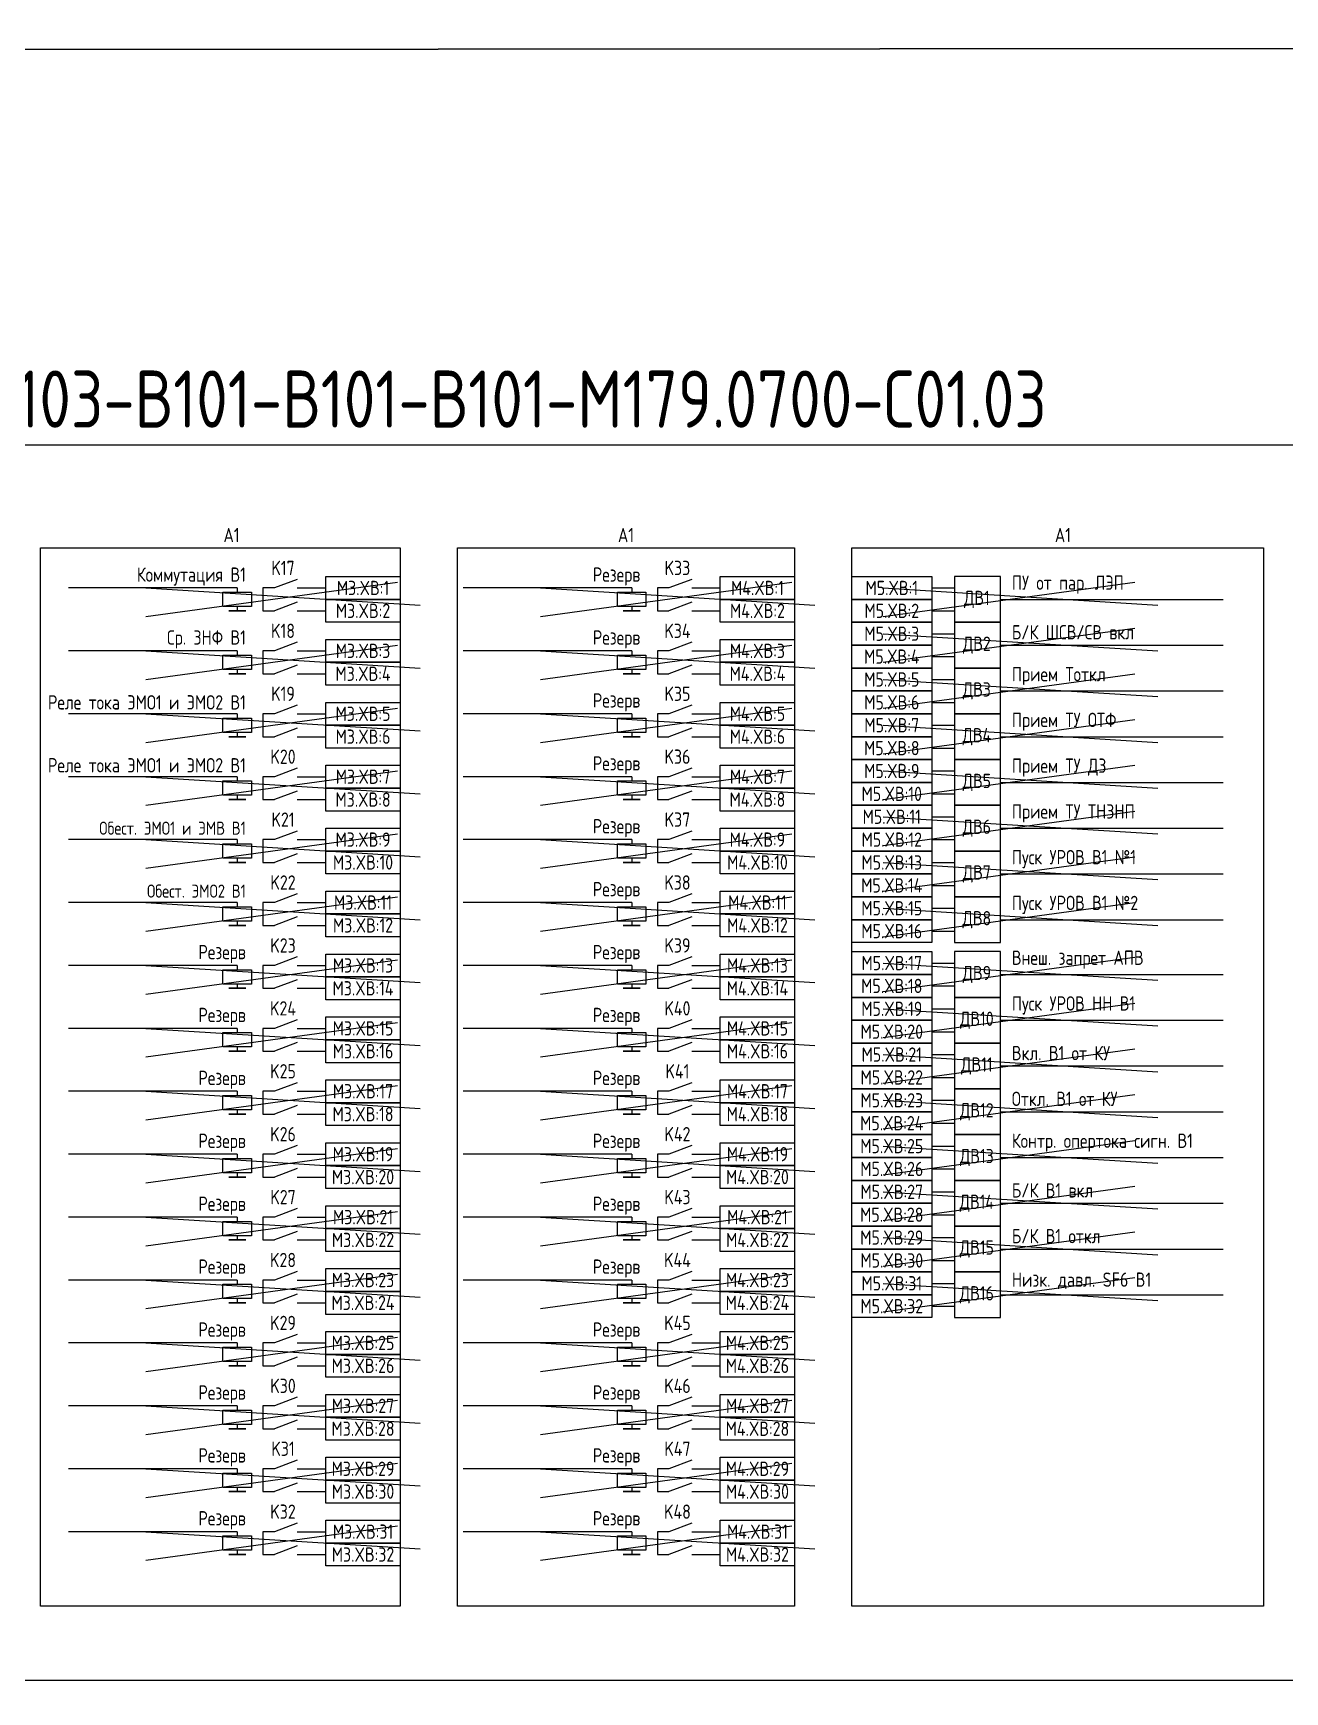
# Model space of a CAD drawing. Header units: millimetres. Extents: x -920 to 3495, y -90 to 589.
# Drawn here: x -666.6 to -447.6, y 299 to 589 of the extents above; entities that cross this region are included whole.
import ezdxf

# ---------------------------------------------------------------- set-up
doc = ezdxf.new("R2010")
doc.units = ezdxf.units.MM
doc.styles.add('Gost_type_A', font='GOST_A.TTF')

msp = doc.modelspace()

# ---------------------------------------------------------------- linework, layer by layer
at = {"ltscale": 4.32}
for p, q in [((-620.35, 493.5), (-624.35, 492)), ((-551.35, 493.5), (-555.35, 492)), ((-620.35, 489.5), (-624.35, 488)), ((-551.35, 489.5), (-555.35, 488)), ((-620.35, 482.5), (-624.35, 481)), ((-551.35, 482.5), (-555.35, 481)), ((-620.35, 478.5), (-624.35, 477)), ((-551.35, 478.5), (-555.35, 477)), ((-620.35, 471.5), (-624.35, 470)), ((-551.35, 471.5), (-555.35, 470)), ((-620.35, 467.5), (-624.35, 466)), ((-551.35, 467.5), (-555.35, 466)), ((-620.35, 460.5), (-624.35, 459)), ((-551.35, 460.5), (-555.35, 459)), ((-620.35, 456.5), (-624.35, 455)), ((-551.35, 456.5), (-555.35, 455)), ((-620.35, 449.5), (-624.35, 448)), ((-551.35, 449.5), (-555.35, 448)), ((-620.35, 445.5), (-624.35, 444)), ((-551.35, 445.5), (-555.35, 444)), ((-620.35, 438.5), (-624.35, 437)), ((-551.35, 438.5), (-555.35, 437)), ((-620.35, 434.5), (-624.35, 433)), ((-551.35, 434.5), (-555.35, 433)), ((-620.35, 427.5), (-624.35, 426)), ((-551.35, 427.5), (-555.35, 426)), ((-620.35, 423.5), (-624.35, 422)), ((-551.35, 423.5), (-555.35, 422)), ((-620.35, 416.5), (-624.35, 415)), ((-551.35, 416.5), (-555.35, 415)), ((-620.35, 412.5), (-624.35, 411)), ((-551.35, 412.5), (-555.35, 411)), ((-620.35, 405.5), (-624.35, 404)), ((-551.35, 405.5), (-555.35, 404)), ((-620.35, 401.5), (-624.35, 400)), ((-551.35, 401.5), (-555.35, 400)), ((-620.35, 394.5), (-624.35, 393)), ((-551.35, 394.5), (-555.35, 393)), ((-620.35, 390.5), (-624.35, 389)), ((-551.35, 390.5), (-555.35, 389)), ((-620.35, 383.5), (-624.35, 382)), ((-551.35, 383.5), (-555.35, 382)), ((-620.35, 379.5), (-624.35, 378)), ((-551.35, 379.5), (-555.35, 378)), ((-620.35, 372.5), (-624.35, 371)), ((-551.35, 372.5), (-555.35, 371)), ((-620.35, 368.5), (-624.35, 367)), ((-551.35, 368.5), (-555.35, 367)), ((-620.35, 361.5), (-624.35, 360)), ((-551.35, 361.5), (-555.35, 360)), ((-620.35, 357.5), (-624.35, 356)), ((-551.35, 357.5), (-555.35, 356)), ((-620.35, 350.5), (-624.35, 349)), ((-551.35, 350.5), (-555.35, 349)), ((-620.35, 346.5), (-624.35, 345)), ((-551.35, 346.5), (-555.35, 345)), ((-620.35, 339.5), (-624.35, 338)), ((-551.35, 339.5), (-555.35, 338)), ((-620.35, 335.5), (-624.35, 334)), ((-551.35, 335.5), (-555.35, 334)), ((-620.35, 328.5), (-624.35, 327)), ((-551.35, 328.5), (-555.35, 327)), ((-620.35, 324.5), (-624.35, 323)), ((-551.35, 324.5), (-555.35, 323))]:
    msp.add_line(p, q, dxfattribs=at)
for p, q in [((-630.85, 492), (-660.35, 492)), ((-630.85, 492), (-630.85, 491.25)), ((-561.85, 492), (-591.35, 492)), ((-561.85, 492), (-561.85, 491.25)), ((-509.35, 492), (-505.35, 492)), ((-630.85, 488.75), (-630.85, 488)), ((-561.85, 488.75), (-561.85, 488)), ((-509.35, 488), (-505.35, 488)), ((-497.35, 490), (-458.35, 490)), ((-509.35, 484), (-505.35, 484)), ((-497.35, 482), (-458.35, 482)), ((-630.85, 481), (-660.35, 481)), ((-630.85, 481), (-630.85, 480.25)), ((-561.85, 481), (-591.35, 481)), ((-561.85, 481), (-561.85, 480.25)), ((-509.35, 480), (-505.35, 480)), ((-630.85, 477.75), (-630.85, 477)), ((-561.85, 477.75), (-561.85, 477)), ((-509.35, 476), (-505.35, 476)), ((-497.35, 474), (-458.35, 474)), ((-630.85, 470), (-660.35, 470)), ((-630.85, 470), (-630.85, 469.25)), ((-561.85, 470), (-591.35, 470)), ((-561.85, 470), (-561.85, 469.25)), ((-509.35, 472), (-505.35, 472)), ((-509.35, 468), (-505.35, 468)), ((-630.85, 466.75), (-630.85, 466)), ((-561.85, 466.75), (-561.85, 466)), ((-497.35, 466), (-458.35, 466)), ((-509.35, 464), (-505.35, 464)), ((-630.85, 459), (-660.35, 459)), ((-630.85, 459), (-630.85, 458.25)), ((-561.85, 459), (-591.35, 459)), ((-561.85, 459), (-561.85, 458.25)), ((-509.35, 460), (-505.35, 460)), ((-630.85, 455.75), (-630.85, 455)), ((-561.85, 455.75), (-561.85, 455)), ((-509.35, 456), (-505.35, 456)), ((-497.35, 458), (-458.35, 458)), ((-509.35, 452), (-505.35, 452)), ((-497.35, 450), (-458.35, 450)), ((-630.85, 448), (-660.35, 448)), ((-630.85, 448), (-630.85, 447.25)), ((-561.85, 448), (-591.35, 448)), ((-561.85, 448), (-561.85, 447.25)), ((-509.35, 448), (-505.35, 448)), ((-630.85, 444.75), (-630.85, 444)), ((-561.85, 444.75), (-561.85, 444)), ((-509.35, 444), (-505.35, 444)), ((-497.35, 442), (-458.35, 442)), ((-509.35, 440), (-505.35, 440)), ((-630.85, 437), (-660.35, 437)), ((-630.85, 437), (-630.85, 436.25)), ((-561.85, 437), (-591.35, 437)), ((-561.85, 437), (-561.85, 436.25)), ((-509.35, 436), (-505.35, 436)), ((-630.85, 433.75), (-630.85, 433)), ((-561.85, 433.75), (-561.85, 433)), ((-497.35, 434), (-458.35, 434)), ((-509.35, 432), (-505.35, 432)), ((-509.35, 426.42), (-505.35, 426.42)), ((-630.85, 426), (-660.35, 426)), ((-630.85, 426), (-630.85, 425.25)), ((-561.85, 426), (-591.35, 426)), ((-561.85, 426), (-561.85, 425.25)), ((-497.35, 424.42), (-458.35, 424.42)), ((-630.85, 422.75), (-630.85, 422)), ((-561.85, 422.75), (-561.85, 422)), ((-509.35, 422.42), (-505.35, 422.42)), ((-509.35, 418.42), (-505.35, 418.42)), ((-630.85, 415), (-660.35, 415)), ((-630.85, 415), (-630.85, 414.25)), ((-561.85, 415), (-591.35, 415)), ((-561.85, 415), (-561.85, 414.25)), ((-497.35, 416.42), (-458.35, 416.42)), ((-509.35, 414.42), (-505.35, 414.42)), ((-630.85, 411.75), (-630.85, 411)), ((-561.85, 411.75), (-561.85, 411)), ((-509.35, 410.42), (-505.35, 410.42)), ((-509.35, 406.42), (-505.35, 406.42)), ((-497.35, 408.42), (-458.35, 408.42)), ((-630.85, 404), (-660.35, 404)), ((-630.85, 404), (-630.85, 403.25)), ((-561.85, 404), (-591.35, 404)), ((-561.85, 404), (-561.85, 403.25)), ((-630.85, 400.75), (-630.85, 400)), ((-561.85, 400.75), (-561.85, 400)), ((-509.35, 402.42), (-505.35, 402.42)), ((-497.35, 400.42), (-458.35, 400.42)), ((-509.35, 398.42), (-505.35, 398.42)), ((-509.35, 394.42), (-505.35, 394.42)), ((-630.85, 393), (-660.35, 393)), ((-630.85, 393), (-630.85, 392.25)), ((-561.85, 393), (-591.35, 393)), ((-561.85, 393), (-561.85, 392.25)), ((-497.35, 392.42), (-458.35, 392.42)), ((-630.85, 389.75), (-630.85, 389)), ((-561.85, 389.75), (-561.85, 389)), ((-509.35, 390.42), (-505.35, 390.42)), ((-509.35, 386.42), (-505.35, 386.42)), ((-497.35, 384.42), (-458.35, 384.42)), ((-630.85, 382), (-660.35, 382)), ((-630.85, 382), (-630.85, 381.25)), ((-561.85, 382), (-591.35, 382)), ((-561.85, 382), (-561.85, 381.25)), ((-509.35, 382.42), (-505.35, 382.42)), ((-630.85, 378.75), (-630.85, 378)), ((-561.85, 378.75), (-561.85, 378)), ((-509.35, 378.42), (-505.35, 378.42)), ((-509.35, 374.42), (-505.35, 374.42)), ((-497.35, 376.42), (-458.35, 376.42)), ((-630.85, 371), (-660.35, 371)), ((-630.85, 371), (-630.85, 370.25)), ((-561.85, 371), (-591.35, 371)), ((-561.85, 371), (-561.85, 370.25)), ((-509.35, 370.42), (-505.35, 370.42)), ((-497.35, 368.42), (-458.35, 368.42)), ((-630.85, 367.75), (-630.85, 367)), ((-561.85, 367.75), (-561.85, 367)), ((-509.35, 366.42), (-505.35, 366.42)), ((-630.85, 360), (-660.35, 360)), ((-630.85, 360), (-630.85, 359.25)), ((-561.85, 360), (-591.35, 360)), ((-561.85, 360), (-561.85, 359.25)), ((-630.85, 356.75), (-630.85, 356)), ((-561.85, 356.75), (-561.85, 356)), ((-630.85, 349), (-660.35, 349)), ((-630.85, 349), (-630.85, 348.25)), ((-561.85, 349), (-591.35, 349)), ((-561.85, 349), (-561.85, 348.25)), ((-630.85, 345.75), (-630.85, 345)), ((-561.85, 345.75), (-561.85, 345)), ((-630.85, 338), (-660.35, 338)), ((-630.85, 338), (-630.85, 337.25)), ((-561.85, 338), (-591.35, 338)), ((-561.85, 338), (-561.85, 337.25)), ((-630.85, 334.75), (-630.85, 334)), ((-561.85, 334.75), (-561.85, 334)), ((-630.85, 327), (-660.35, 327)), ((-630.85, 327), (-630.85, 326.25)), ((-561.85, 327), (-591.35, 327)), ((-561.85, 327), (-561.85, 326.25)), ((-630.85, 323.75), (-630.85, 323)), ((-561.85, 323.75), (-561.85, 323))]:
    msp.add_line(p, q)
at = {"color": 6}
for p, q in [((-646.83, 487), (-602.83, 493)), ((-646.83, 492), (-598.83, 489)), ((-517.83, 487), (-473.83, 493)), ((-517.83, 492), (-469.83, 489)), ((-517.83, 479), (-473.83, 485)), ((-646.83, 476), (-602.83, 482)), ((-517.83, 484), (-469.83, 481)), ((-646.83, 481), (-598.83, 478)), ((-517.83, 471), (-473.83, 477)), ((-517.83, 476), (-469.83, 473)), ((-646.83, 465), (-602.83, 471)), ((-646.83, 470), (-598.83, 467)), ((-517.83, 463), (-473.83, 469)), ((-517.83, 468), (-469.83, 465)), ((-646.83, 454), (-602.83, 460)), ((-646.83, 459), (-598.83, 456)), ((-517.83, 455), (-473.83, 461)), ((-517.83, 460), (-469.83, 457)), ((-517.83, 447), (-473.83, 453)), ((-517.83, 452), (-469.83, 449)), ((-646.83, 443), (-602.83, 449)), ((-646.83, 448), (-598.83, 445)), ((-517.83, 439), (-473.83, 445)), ((-517.83, 444), (-469.83, 441)), ((-646.83, 432), (-602.83, 438)), ((-646.83, 437), (-598.83, 434)), ((-517.83, 431), (-473.83, 437)), ((-517.83, 436), (-469.83, 433)), ((-517.83, 421.42), (-473.83, 427.42)), ((-517.83, 426.42), (-469.83, 423.42)), ((-517.83, 413.42), (-473.83, 419.42)), ((-517.83, 418.42), (-469.83, 415.42)), ((-517.83, 405.42), (-473.83, 411.42)), ((-517.83, 410.42), (-469.83, 407.42)), ((-517.83, 397.42), (-473.83, 403.42)), ((-517.83, 402.42), (-469.83, 399.42)), ((-517.83, 389.42), (-473.83, 395.42)), ((-517.83, 394.42), (-469.83, 391.42)), ((-517.83, 381.42), (-473.83, 387.42)), ((-517.83, 386.42), (-469.83, 383.42)), ((-517.83, 373.42), (-473.83, 379.42)), ((-517.83, 378.42), (-469.83, 375.42)), ((-517.83, 365.42), (-473.83, 371.42)), ((-517.83, 370.42), (-469.83, 367.42))]:
    msp.add_line(p, q, dxfattribs=at)
at = {"ltscale": 1.08}
for p, q in [((-624.35, 492), (-626.35, 492)), ((-626.35, 492), (-626.35, 488)), ((-620.35, 492), (-615.35, 492)), ((-555.35, 492), (-557.35, 492)), ((-557.35, 492), (-557.35, 488)), ((-551.35, 492), (-546.35, 492)), ((-626.35, 488), (-624.35, 488)), ((-620.35, 488), (-615.35, 488)), ((-557.35, 488), (-555.35, 488)), ((-551.35, 488), (-546.35, 488)), ((-624.35, 481), (-626.35, 481)), ((-626.35, 481), (-626.35, 477)), ((-620.35, 481), (-615.35, 481)), ((-555.35, 481), (-557.35, 481)), ((-557.35, 481), (-557.35, 477)), ((-551.35, 481), (-546.35, 481)), ((-626.35, 477), (-624.35, 477)), ((-620.35, 477), (-615.35, 477)), ((-557.35, 477), (-555.35, 477)), ((-551.35, 477), (-546.35, 477)), ((-624.35, 470), (-626.35, 470)), ((-626.35, 470), (-626.35, 466)), ((-620.35, 470), (-615.35, 470)), ((-555.35, 470), (-557.35, 470)), ((-557.35, 470), (-557.35, 466)), ((-551.35, 470), (-546.35, 470)), ((-626.35, 466), (-624.35, 466)), ((-620.35, 466), (-615.35, 466)), ((-557.35, 466), (-555.35, 466)), ((-551.35, 466), (-546.35, 466)), ((-624.35, 459), (-626.35, 459)), ((-626.35, 459), (-626.35, 455)), ((-620.35, 459), (-615.35, 459)), ((-555.35, 459), (-557.35, 459)), ((-557.35, 459), (-557.35, 455)), ((-551.35, 459), (-546.35, 459)), ((-626.35, 455), (-624.35, 455)), ((-620.35, 455), (-615.35, 455)), ((-557.35, 455), (-555.35, 455)), ((-551.35, 455), (-546.35, 455)), ((-624.35, 448), (-626.35, 448)), ((-626.35, 448), (-626.35, 444)), ((-620.35, 448), (-615.35, 448)), ((-555.35, 448), (-557.35, 448)), ((-557.35, 448), (-557.35, 444)), ((-551.35, 448), (-546.35, 448)), ((-626.35, 444), (-624.35, 444)), ((-620.35, 444), (-615.35, 444)), ((-557.35, 444), (-555.35, 444)), ((-551.35, 444), (-546.35, 444)), ((-624.35, 437), (-626.35, 437)), ((-626.35, 437), (-626.35, 433)), ((-620.35, 437), (-615.35, 437)), ((-555.35, 437), (-557.35, 437)), ((-557.35, 437), (-557.35, 433)), ((-551.35, 437), (-546.35, 437)), ((-626.35, 433), (-624.35, 433)), ((-620.35, 433), (-615.35, 433)), ((-557.35, 433), (-555.35, 433)), ((-551.35, 433), (-546.35, 433)), ((-624.35, 426), (-626.35, 426)), ((-626.35, 426), (-626.35, 422)), ((-620.35, 426), (-615.35, 426)), ((-555.35, 426), (-557.35, 426)), ((-557.35, 426), (-557.35, 422)), ((-551.35, 426), (-546.35, 426)), ((-626.35, 422), (-624.35, 422)), ((-620.35, 422), (-615.35, 422)), ((-557.35, 422), (-555.35, 422)), ((-551.35, 422), (-546.35, 422)), ((-624.35, 415), (-626.35, 415)), ((-626.35, 415), (-626.35, 411)), ((-620.35, 415), (-615.35, 415)), ((-555.35, 415), (-557.35, 415)), ((-557.35, 415), (-557.35, 411)), ((-551.35, 415), (-546.35, 415)), ((-626.35, 411), (-624.35, 411)), ((-620.35, 411), (-615.35, 411)), ((-557.35, 411), (-555.35, 411)), ((-551.35, 411), (-546.35, 411)), ((-624.35, 404), (-626.35, 404)), ((-626.35, 404), (-626.35, 400)), ((-620.35, 404), (-615.35, 404)), ((-555.35, 404), (-557.35, 404)), ((-557.35, 404), (-557.35, 400)), ((-551.35, 404), (-546.35, 404)), ((-626.35, 400), (-624.35, 400)), ((-620.35, 400), (-615.35, 400)), ((-557.35, 400), (-555.35, 400)), ((-551.35, 400), (-546.35, 400)), ((-624.35, 393), (-626.35, 393)), ((-626.35, 393), (-626.35, 389)), ((-620.35, 393), (-615.35, 393)), ((-555.35, 393), (-557.35, 393)), ((-557.35, 393), (-557.35, 389)), ((-551.35, 393), (-546.35, 393)), ((-626.35, 389), (-624.35, 389)), ((-620.35, 389), (-615.35, 389)), ((-557.35, 389), (-555.35, 389)), ((-551.35, 389), (-546.35, 389)), ((-624.35, 382), (-626.35, 382)), ((-626.35, 382), (-626.35, 378)), ((-620.35, 382), (-615.35, 382)), ((-555.35, 382), (-557.35, 382)), ((-557.35, 382), (-557.35, 378)), ((-551.35, 382), (-546.35, 382)), ((-626.35, 378), (-624.35, 378)), ((-620.35, 378), (-615.35, 378)), ((-557.35, 378), (-555.35, 378)), ((-551.35, 378), (-546.35, 378)), ((-624.35, 371), (-626.35, 371)), ((-626.35, 371), (-626.35, 367)), ((-620.35, 371), (-615.35, 371)), ((-555.35, 371), (-557.35, 371)), ((-557.35, 371), (-557.35, 367)), ((-551.35, 371), (-546.35, 371)), ((-626.35, 367), (-624.35, 367)), ((-620.35, 367), (-615.35, 367)), ((-557.35, 367), (-555.35, 367)), ((-551.35, 367), (-546.35, 367)), ((-624.35, 360), (-626.35, 360)), ((-626.35, 360), (-626.35, 356)), ((-620.35, 360), (-615.35, 360)), ((-555.35, 360), (-557.35, 360)), ((-557.35, 360), (-557.35, 356)), ((-551.35, 360), (-546.35, 360)), ((-626.35, 356), (-624.35, 356)), ((-620.35, 356), (-615.35, 356)), ((-557.35, 356), (-555.35, 356)), ((-551.35, 356), (-546.35, 356)), ((-624.35, 349), (-626.35, 349)), ((-626.35, 349), (-626.35, 345)), ((-620.35, 349), (-615.35, 349)), ((-555.35, 349), (-557.35, 349)), ((-557.35, 349), (-557.35, 345)), ((-551.35, 349), (-546.35, 349)), ((-626.35, 345), (-624.35, 345)), ((-620.35, 345), (-615.35, 345)), ((-557.35, 345), (-555.35, 345)), ((-551.35, 345), (-546.35, 345)), ((-624.35, 338), (-626.35, 338)), ((-626.35, 338), (-626.35, 334)), ((-620.35, 338), (-615.35, 338)), ((-555.35, 338), (-557.35, 338)), ((-557.35, 338), (-557.35, 334)), ((-551.35, 338), (-546.35, 338)), ((-626.35, 334), (-624.35, 334)), ((-620.35, 334), (-615.35, 334)), ((-557.35, 334), (-555.35, 334)), ((-551.35, 334), (-546.35, 334)), ((-624.35, 327), (-626.35, 327)), ((-626.35, 327), (-626.35, 323)), ((-620.35, 327), (-615.35, 327)), ((-555.35, 327), (-557.35, 327)), ((-557.35, 327), (-557.35, 323)), ((-551.35, 327), (-546.35, 327)), ((-626.35, 323), (-624.35, 323)), ((-620.35, 323), (-615.35, 323)), ((-557.35, 323), (-555.35, 323)), ((-551.35, 323), (-546.35, 323))]:
    msp.add_line(p, q, dxfattribs=at)
at = {"color": 3}
for p, q in [((-577.83, 487), (-533.83, 493)), ((-577.83, 492), (-529.83, 489)), ((-577.83, 476), (-533.83, 482)), ((-577.83, 481), (-529.83, 478)), ((-577.83, 465), (-533.83, 471)), ((-577.83, 470), (-529.83, 467)), ((-577.83, 454), (-533.83, 460)), ((-577.83, 459), (-529.83, 456)), ((-577.83, 443), (-533.83, 449)), ((-577.83, 448), (-529.83, 445)), ((-577.83, 432), (-533.83, 438)), ((-577.83, 437), (-529.83, 434)), ((-646.83, 421), (-602.83, 427)), ((-577.83, 421), (-533.83, 427)), ((-646.83, 426), (-598.83, 423)), ((-577.83, 426), (-529.83, 423)), ((-646.83, 410), (-602.83, 416)), ((-646.83, 415), (-598.83, 412)), ((-577.83, 410), (-533.83, 416)), ((-577.83, 415), (-529.83, 412)), ((-646.83, 399), (-602.83, 405)), ((-646.83, 404), (-598.83, 401)), ((-577.83, 399), (-533.83, 405)), ((-577.83, 404), (-529.83, 401)), ((-646.83, 388), (-602.83, 394)), ((-646.83, 393), (-598.83, 390)), ((-577.83, 388), (-533.83, 394)), ((-577.83, 393), (-529.83, 390)), ((-646.83, 377), (-602.83, 383)), ((-577.83, 377), (-533.83, 383)), ((-646.83, 382), (-598.83, 379)), ((-577.83, 382), (-529.83, 379)), ((-646.83, 366), (-602.83, 372)), ((-577.83, 366), (-533.83, 372)), ((-646.83, 371), (-598.83, 368)), ((-577.83, 371), (-529.83, 368)), ((-646.83, 355), (-602.83, 361)), ((-646.83, 360), (-598.83, 357)), ((-577.83, 355), (-533.83, 361)), ((-577.83, 360), (-529.83, 357)), ((-646.83, 344), (-602.83, 350)), ((-646.83, 349), (-598.83, 346)), ((-577.83, 344), (-533.83, 350)), ((-577.83, 349), (-529.83, 346)), ((-646.83, 333), (-602.83, 339)), ((-646.83, 338), (-598.83, 335)), ((-577.83, 333), (-533.83, 339)), ((-577.83, 338), (-529.83, 335)), ((-646.83, 322), (-602.83, 328)), ((-577.83, 322), (-533.83, 328)), ((-646.83, 327), (-598.83, 324)), ((-577.83, 327), (-529.83, 324))]:
    msp.add_line(p, q, dxfattribs=at)
at = {"color": 94, "lineweight": 30}
msp.add_lwpolyline([(-920, 586), (3495, 589), (3495, -87), (-920, -90)], close=True, dxfattribs=at)
for points in [[(-840, 517), (-31.75, 517), (-31.75, 301), (-840, 301)], [(-665.29, 499), (-602.35, 499), (-602.35, 314), (-665.29, 314)], [(-592.35, 499), (-533.35, 499), (-533.35, 314), (-592.35, 314)], [(-523.35, 499), (-451.35, 499), (-451.35, 314), (-523.35, 314)], [(-615.35, 494), (-602.35, 494), (-602.35, 490), (-615.35, 490)], [(-546.35, 494), (-533.35, 494), (-533.35, 490), (-546.35, 490)], [(-523.35, 494), (-509.35, 494), (-509.35, 490), (-523.35, 490)], [(-628.35, 491.25), (-628.35, 488.75), (-633.35, 488.75), (-633.35, 491.25)], [(-559.35, 491.25), (-559.35, 488.75), (-564.35, 488.75), (-564.35, 491.25)], [(-629.35, 488), (-632.35, 488)], [(-615.35, 490), (-602.35, 490), (-602.35, 486), (-615.35, 486)], [(-560.35, 488), (-563.35, 488)], [(-546.35, 490), (-533.35, 490), (-533.35, 486), (-546.35, 486)], [(-523.35, 490), (-509.35, 490), (-509.35, 486), (-523.35, 486)], [(-523.35, 486), (-509.35, 486), (-509.35, 482), (-523.35, 482)], [(-615.35, 483), (-602.35, 483), (-602.35, 479), (-615.35, 479)], [(-546.35, 483), (-533.35, 483), (-533.35, 479), (-546.35, 479)], [(-523.35, 482), (-509.35, 482), (-509.35, 478), (-523.35, 478)], [(-628.35, 480.25), (-628.35, 477.75), (-633.35, 477.75), (-633.35, 480.25)], [(-615.35, 479), (-602.35, 479), (-602.35, 475), (-615.35, 475)], [(-559.35, 480.25), (-559.35, 477.75), (-564.35, 477.75), (-564.35, 480.25)], [(-546.35, 479), (-533.35, 479), (-533.35, 475), (-546.35, 475)], [(-629.35, 477), (-632.35, 477)], [(-560.35, 477), (-563.35, 477)], [(-523.35, 478), (-509.35, 478), (-509.35, 474), (-523.35, 474)], [(-523.35, 474), (-509.35, 474), (-509.35, 470), (-523.35, 470)], [(-615.35, 472), (-602.35, 472), (-602.35, 468), (-615.35, 468)], [(-546.35, 472), (-533.35, 472), (-533.35, 468), (-546.35, 468)], [(-523.35, 470), (-509.35, 470), (-509.35, 466), (-523.35, 466)], [(-628.35, 469.25), (-628.35, 466.75), (-633.35, 466.75), (-633.35, 469.25)], [(-615.35, 468), (-602.35, 468), (-602.35, 464), (-615.35, 464)], [(-559.35, 469.25), (-559.35, 466.75), (-564.35, 466.75), (-564.35, 469.25)], [(-546.35, 468), (-533.35, 468), (-533.35, 464), (-546.35, 464)], [(-629.35, 466), (-632.35, 466)], [(-560.35, 466), (-563.35, 466)], [(-523.35, 466), (-509.35, 466), (-509.35, 462), (-523.35, 462)], [(-523.35, 462), (-509.35, 462), (-509.35, 458), (-523.35, 458)], [(-628.35, 458.25), (-628.35, 455.75), (-633.35, 455.75), (-633.35, 458.25)], [(-615.35, 461), (-602.35, 461), (-602.35, 457), (-615.35, 457)], [(-559.35, 458.25), (-559.35, 455.75), (-564.35, 455.75), (-564.35, 458.25)], [(-546.35, 461), (-533.35, 461), (-533.35, 457), (-546.35, 457)], [(-615.35, 457), (-602.35, 457), (-602.35, 453), (-615.35, 453)], [(-546.35, 457), (-533.35, 457), (-533.35, 453), (-546.35, 453)], [(-523.35, 458), (-509.35, 458), (-509.35, 454), (-523.35, 454)], [(-629.35, 455), (-632.35, 455)], [(-560.35, 455), (-563.35, 455)], [(-523.35, 454), (-509.35, 454), (-509.35, 450), (-523.35, 450)], [(-615.35, 450), (-602.35, 450), (-602.35, 446), (-615.35, 446)], [(-546.35, 450), (-533.35, 450), (-533.35, 446), (-546.35, 446)], [(-523.35, 450), (-509.35, 450), (-509.35, 446), (-523.35, 446)], [(-628.35, 447.25), (-628.35, 444.75), (-633.35, 444.75), (-633.35, 447.25)], [(-559.35, 447.25), (-559.35, 444.75), (-564.35, 444.75), (-564.35, 447.25)], [(-629.35, 444), (-632.35, 444)], [(-615.35, 446), (-602.35, 446), (-602.35, 442), (-615.35, 442)], [(-560.35, 444), (-563.35, 444)], [(-546.35, 446), (-533.35, 446), (-533.35, 442), (-546.35, 442)], [(-523.35, 446), (-509.35, 446), (-509.35, 442), (-523.35, 442)], [(-523.35, 442), (-509.35, 442), (-509.35, 438), (-523.35, 438)], [(-615.35, 439), (-602.35, 439), (-602.35, 435), (-615.35, 435)], [(-546.35, 439), (-533.35, 439), (-533.35, 435), (-546.35, 435)], [(-523.35, 438), (-509.35, 438), (-509.35, 434), (-523.35, 434)], [(-628.35, 436.25), (-628.35, 433.75), (-633.35, 433.75), (-633.35, 436.25)], [(-559.35, 436.25), (-559.35, 433.75), (-564.35, 433.75), (-564.35, 436.25)], [(-629.35, 433), (-632.35, 433)], [(-615.35, 435), (-602.35, 435), (-602.35, 431), (-615.35, 431)], [(-560.35, 433), (-563.35, 433)], [(-546.35, 435), (-533.35, 435), (-533.35, 431), (-546.35, 431)], [(-523.35, 434), (-509.35, 434), (-509.35, 430), (-523.35, 430)], [(-615.35, 428), (-602.35, 428), (-602.35, 424), (-615.35, 424)], [(-546.35, 428), (-533.35, 428), (-533.35, 424), (-546.35, 424)], [(-523.35, 428.42), (-509.35, 428.42), (-509.35, 424.42), (-523.35, 424.42)], [(-628.35, 425.25), (-628.35, 422.75), (-633.35, 422.75), (-633.35, 425.25)], [(-615.35, 424), (-602.35, 424), (-602.35, 420), (-615.35, 420)], [(-559.35, 425.25), (-559.35, 422.75), (-564.35, 422.75), (-564.35, 425.25)], [(-546.35, 424), (-533.35, 424), (-533.35, 420), (-546.35, 420)], [(-523.35, 424.42), (-509.35, 424.42), (-509.35, 420.42), (-523.35, 420.42)], [(-629.35, 422), (-632.35, 422)], [(-560.35, 422), (-563.35, 422)], [(-523.35, 420.42), (-509.35, 420.42), (-509.35, 416.42), (-523.35, 416.42)], [(-615.35, 417), (-602.35, 417), (-602.35, 413), (-615.35, 413)], [(-546.35, 417), (-533.35, 417), (-533.35, 413), (-546.35, 413)], [(-523.35, 416.42), (-509.35, 416.42), (-509.35, 412.42), (-523.35, 412.42)], [(-628.35, 414.25), (-628.35, 411.75), (-633.35, 411.75), (-633.35, 414.25)], [(-615.35, 413), (-602.35, 413), (-602.35, 409), (-615.35, 409)], [(-559.35, 414.25), (-559.35, 411.75), (-564.35, 411.75), (-564.35, 414.25)], [(-546.35, 413), (-533.35, 413), (-533.35, 409), (-546.35, 409)], [(-523.35, 412.42), (-509.35, 412.42), (-509.35, 408.42), (-523.35, 408.42)], [(-629.35, 411), (-632.35, 411)], [(-560.35, 411), (-563.35, 411)], [(-523.35, 408.42), (-509.35, 408.42), (-509.35, 404.42), (-523.35, 404.42)], [(-628.35, 403.25), (-628.35, 400.75), (-633.35, 400.75), (-633.35, 403.25)], [(-615.35, 406), (-602.35, 406), (-602.35, 402), (-615.35, 402)], [(-559.35, 403.25), (-559.35, 400.75), (-564.35, 400.75), (-564.35, 403.25)], [(-546.35, 406), (-533.35, 406), (-533.35, 402), (-546.35, 402)], [(-523.35, 404.42), (-509.35, 404.42), (-509.35, 400.42), (-523.35, 400.42)], [(-615.35, 402), (-602.35, 402), (-602.35, 398), (-615.35, 398)], [(-546.35, 402), (-533.35, 402), (-533.35, 398), (-546.35, 398)], [(-523.35, 400.42), (-509.35, 400.42), (-509.35, 396.42), (-523.35, 396.42)], [(-629.35, 400), (-632.35, 400)], [(-560.35, 400), (-563.35, 400)], [(-615.35, 395), (-602.35, 395), (-602.35, 391), (-615.35, 391)], [(-546.35, 395), (-533.35, 395), (-533.35, 391), (-546.35, 391)], [(-523.35, 396.42), (-509.35, 396.42), (-509.35, 392.42), (-523.35, 392.42)], [(-628.35, 392.25), (-628.35, 389.75), (-633.35, 389.75), (-633.35, 392.25)], [(-559.35, 392.25), (-559.35, 389.75), (-564.35, 389.75), (-564.35, 392.25)], [(-523.35, 392.42), (-509.35, 392.42), (-509.35, 388.42), (-523.35, 388.42)], [(-629.35, 389), (-632.35, 389)], [(-615.35, 391), (-602.35, 391), (-602.35, 387), (-615.35, 387)], [(-560.35, 389), (-563.35, 389)], [(-546.35, 391), (-533.35, 391), (-533.35, 387), (-546.35, 387)], [(-523.35, 388.42), (-509.35, 388.42), (-509.35, 384.42), (-523.35, 384.42)], [(-615.35, 384), (-602.35, 384), (-602.35, 380), (-615.35, 380)], [(-546.35, 384), (-533.35, 384), (-533.35, 380), (-546.35, 380)], [(-523.35, 384.42), (-509.35, 384.42), (-509.35, 380.42), (-523.35, 380.42)], [(-628.35, 381.25), (-628.35, 378.75), (-633.35, 378.75), (-633.35, 381.25)], [(-615.35, 380), (-602.35, 380), (-602.35, 376), (-615.35, 376)], [(-559.35, 381.25), (-559.35, 378.75), (-564.35, 378.75), (-564.35, 381.25)], [(-546.35, 380), (-533.35, 380), (-533.35, 376), (-546.35, 376)], [(-523.35, 380.42), (-509.35, 380.42), (-509.35, 376.42), (-523.35, 376.42)], [(-629.35, 378), (-632.35, 378)], [(-560.35, 378), (-563.35, 378)], [(-523.35, 376.42), (-509.35, 376.42), (-509.35, 372.42), (-523.35, 372.42)], [(-615.35, 373), (-602.35, 373), (-602.35, 369), (-615.35, 369)], [(-546.35, 373), (-533.35, 373), (-533.35, 369), (-546.35, 369)], [(-523.35, 372.42), (-509.35, 372.42), (-509.35, 368.42), (-523.35, 368.42)], [(-628.35, 370.25), (-628.35, 367.75), (-633.35, 367.75), (-633.35, 370.25)], [(-615.35, 369), (-602.35, 369), (-602.35, 365), (-615.35, 365)], [(-559.35, 370.25), (-559.35, 367.75), (-564.35, 367.75), (-564.35, 370.25)], [(-546.35, 369), (-533.35, 369), (-533.35, 365), (-546.35, 365)], [(-523.35, 368.42), (-509.35, 368.42), (-509.35, 364.42), (-523.35, 364.42)], [(-629.35, 367), (-632.35, 367)], [(-560.35, 367), (-563.35, 367)], [(-615.35, 362), (-602.35, 362), (-602.35, 358), (-615.35, 358)], [(-546.35, 362), (-533.35, 362), (-533.35, 358), (-546.35, 358)], [(-628.35, 359.25), (-628.35, 356.75), (-633.35, 356.75), (-633.35, 359.25)], [(-615.35, 358), (-602.35, 358), (-602.35, 354), (-615.35, 354)], [(-559.35, 359.25), (-559.35, 356.75), (-564.35, 356.75), (-564.35, 359.25)], [(-546.35, 358), (-533.35, 358), (-533.35, 354), (-546.35, 354)], [(-629.35, 356), (-632.35, 356)], [(-560.35, 356), (-563.35, 356)], [(-615.35, 351), (-602.35, 351), (-602.35, 347), (-615.35, 347)], [(-546.35, 351), (-533.35, 351), (-533.35, 347), (-546.35, 347)], [(-628.35, 348.25), (-628.35, 345.75), (-633.35, 345.75), (-633.35, 348.25)], [(-559.35, 348.25), (-559.35, 345.75), (-564.35, 345.75), (-564.35, 348.25)], [(-615.35, 347), (-602.35, 347), (-602.35, 343), (-615.35, 343)], [(-546.35, 347), (-533.35, 347), (-533.35, 343), (-546.35, 343)], [(-629.35, 345), (-632.35, 345)], [(-560.35, 345), (-563.35, 345)], [(-615.35, 340), (-602.35, 340), (-602.35, 336), (-615.35, 336)], [(-546.35, 340), (-533.35, 340), (-533.35, 336), (-546.35, 336)], [(-628.35, 337.25), (-628.35, 334.75), (-633.35, 334.75), (-633.35, 337.25)], [(-559.35, 337.25), (-559.35, 334.75), (-564.35, 334.75), (-564.35, 337.25)], [(-629.35, 334), (-632.35, 334)], [(-615.35, 336), (-602.35, 336), (-602.35, 332), (-615.35, 332)], [(-560.35, 334), (-563.35, 334)], [(-546.35, 336), (-533.35, 336), (-533.35, 332), (-546.35, 332)], [(-615.35, 329), (-602.35, 329), (-602.35, 325), (-615.35, 325)], [(-546.35, 329), (-533.35, 329), (-533.35, 325), (-546.35, 325)], [(-628.35, 326.25), (-628.35, 323.75), (-633.35, 323.75), (-633.35, 326.25)], [(-615.35, 325), (-602.35, 325), (-602.35, 321), (-615.35, 321)], [(-559.35, 326.25), (-559.35, 323.75), (-564.35, 323.75), (-564.35, 326.25)], [(-546.35, 325), (-533.35, 325), (-533.35, 321), (-546.35, 321)], [(-629.35, 323), (-632.35, 323)], [(-560.35, 323), (-563.35, 323)]]:
    msp.add_lwpolyline(points, close=True)
at = {"ltscale": 4}
for points in [[(-505.35, 486), (-497.35, 486), (-497.35, 494), (-505.35, 494)], [(-505.35, 478), (-497.35, 478), (-497.35, 486), (-505.35, 486)], [(-505.35, 470), (-497.35, 470), (-497.35, 478), (-505.35, 478)], [(-505.35, 462), (-497.35, 462), (-497.35, 470), (-505.35, 470)], [(-505.35, 454), (-497.35, 454), (-497.35, 462), (-505.35, 462)], [(-505.35, 446), (-497.35, 446), (-497.35, 454), (-505.35, 454)], [(-505.35, 438), (-497.35, 438), (-497.35, 446), (-505.35, 446)], [(-505.35, 430), (-497.35, 430), (-497.35, 438), (-505.35, 438)], [(-505.35, 420.42), (-497.35, 420.42), (-497.35, 428.42), (-505.35, 428.42)], [(-505.35, 412.42), (-497.35, 412.42), (-497.35, 420.42), (-505.35, 420.42)], [(-505.35, 404.42), (-497.35, 404.42), (-497.35, 412.42), (-505.35, 412.42)], [(-505.35, 396.42), (-497.35, 396.42), (-497.35, 404.42), (-505.35, 404.42)], [(-505.35, 388.42), (-497.35, 388.42), (-497.35, 396.42), (-505.35, 396.42)], [(-505.35, 380.42), (-497.35, 380.42), (-497.35, 388.42), (-505.35, 388.42)], [(-505.35, 372.42), (-497.35, 372.42), (-497.35, 380.42), (-505.35, 380.42)], [(-505.35, 364.42), (-497.35, 364.42), (-497.35, 372.42), (-505.35, 372.42)]]:
    msp.add_lwpolyline(points, close=True, dxfattribs=at)

# ---------------------------------------------------------------- texts
at = {"line_spacing_factor": 0.9, "style": 'Gost_type_A'}
for s, insert, char_height, width, attachment_point in [('ЮНИТ-М514-ЛВ-Р102-К103-К103-К103-В101-В101-В101-М179.0700-С01.03', (-840, 520), 10, 855, 7), ('A1', (-631.85, 500), 2.5, 59, 8), ('A1', (-562.85, 500), 2.5, 59, 8), ('A1', (-486.41, 500), 2.5, 73.8762, 8)]:
    msp.add_mtext(s, dxfattribs=dict(at, insert=insert, char_height=char_height, width=width, attachment_point=attachment_point))
at = {"char_height": 2.5, "style": 'Gost_type_A'}
for s, insert, width, attachment_point in [('K17', (-622.85, 495.5), 5, 5), ('K33', (-553.85, 495.5), 5, 5), ('Коммутация В1', (-629.35, 494), 31.0015, 6), ('M3.XВ:1', (-608.85, 492), 13, 5), ('Резерв', (-560.35, 494), 31.0015, 6), ('M4.XВ:1', (-539.85, 492), 13, 5), ('M5.XВ:1', (-516.35, 492), 14, 5), ('ПУ от пар. ЛЭП', (-495.35, 491), 30.8621, 7), ('ДВ1', (-501.47, 490), 7.7588, 5), ('M3.XВ:2', (-608.85, 488), 13, 5), ('M4.XВ:2', (-539.85, 488), 13, 5), ('M5.XВ:2', (-516.35, 488), 14, 5), ('Ср. ЗНФ В1 ', (-629.35, 483), 31.0015, 6), ('K18', (-622.85, 484.5), 5, 5), ('Резерв', (-560.35, 483), 31.0015, 6), ('K34', (-553.85, 484.5), 5, 5), ('M5.XВ:3', (-516.35, 484), 14, 5), ('Б/К ШСВ/СВ вкл', (-495.35, 483), 32.8847, 7), ('M3.XВ:3', (-608.85, 481), 13, 5), ('M4.XВ:3', (-539.85, 481), 13, 5), ('ДВ2', (-501.47, 482), 7.7588, 5), ('M5.XВ:4', (-516.35, 480), 14, 5), ('M3.XВ:4', (-608.85, 477), 13, 5), ('M4.XВ:4', (-539.85, 477), 13, 5), ('M5.XВ:5', (-516.35, 476), 14, 5), ('Прием Тоткл', (-495.35, 475), 27.8465, 7), ('Реле тока ЭМО1 и ЭМО2 В1', (-629.35, 472), 36.2681, 6), ('K19', (-622.85, 473.5), 5, 5), ('Резерв', (-560.35, 472), 31.0015, 6), ('K35', (-553.85, 473.5), 5, 5), ('M5.XВ:6', (-516.35, 472), 14, 5), ('ДВ3', (-501.47, 474), 7.7588, 5), ('M3.XВ:5', (-608.85, 470), 13, 5), ('M4.XВ:5', (-539.85, 470), 13, 5), ('Прием ТУ ОТФ', (-495.35, 467), 27.8465, 7), ('M3.XВ:6', (-608.85, 466), 13, 5), ('M4.XВ:6', (-539.85, 466), 13, 5), ('M5.XВ:7', (-516.35, 468), 14, 5), ('ДВ4', (-501.47, 466), 7.7588, 5), ('M5.XВ:8', (-516.35, 464), 14, 5), ('Реле тока ЭМО1 и ЭМО2 В1', (-629.35, 461), 34.6824, 6), ('K20', (-622.85, 462.5), 5, 5), ('Резерв', (-560.35, 461), 31.0015, 6), ('K36', (-553.85, 462.5), 5, 5), ('M5.XВ:9', (-516.35, 460), 14, 5), ('Прием ТУ ДЗ', (-495.35, 459), 27.8465, 7), ('M3.XВ:7', (-608.85, 459), 13, 5), ('M4.XВ:7', (-539.85, 459), 13, 5), ('ДВ5', (-501.47, 458), 7.7588, 5), ('M3.XВ:8', (-608.85, 455), 13, 5), ('M4.XВ:8', (-539.85, 455), 13, 5), ('M5.XВ:10', (-516.35, 456), 14, 5), ('K21', (-622.85, 451.5), 5, 5), ('K37', (-553.85, 451.5), 5, 5), ('M5.XВ:11', (-516.35, 452), 14, 5), ('Прием ТУ ТНЗНП', (-495.35, 451), 27.8465, 7), ('{\\H0.91667x;\\C6;Обест. ЭМО1 и ЭМВ В1}', (-629.35, 450), 31.0015, 6), ('Резерв', (-560.35, 450), 31.0015, 6), ('ДВ6', (-501.47, 450), 7.7588, 5), ('M3.XВ:9', (-608.85, 448), 13, 5), ('M4.XВ:9', (-539.85, 448), 13, 5), ('M5.XВ:12', (-516.35, 448), 14, 5), ('M3.XВ:10', (-608.85, 444), 13, 5), ('M4.XВ:10', (-539.85, 444), 13, 5), ('M5.XВ:13', (-516.35, 444), 14, 5), ('Пуск УРОВ В1 №1', (-495.35, 443), 44.8565, 7), ('K22', (-622.85, 440.5), 5, 5), ('K38', (-553.85, 440.5), 5, 5), ('M5.XВ:14', (-516.35, 440), 14, 5), ('ДВ7', (-501.47, 442), 7.7588, 5), ('{\\H0.91667x;\\C6;Обест. ЭМО2 В1}', (-629.35, 439), 31.0015, 6), ('M3.XВ:11', (-608.85, 437), 13, 5), ('Резерв', (-560.35, 439), 31.0015, 6), ('M4.XВ:11', (-539.85, 437), 13, 5), ('Пуск УРОВ В1 №2', (-495.35, 435), 27.8465, 7), ('M5.XВ:15', (-516.35, 436), 14, 5), ('ДВ8', (-501.47, 434), 7.7588, 5), ('M3.XВ:12', (-608.85, 433), 13, 5), ('M4.XВ:12', (-539.85, 433), 13, 5), ('M5.XВ:16', (-516.35, 432), 14, 5), ('Резерв', (-629.35, 428), 31.0015, 6), ('K23', (-622.85, 429.5), 5, 5), ('Резерв', (-560.35, 428), 31.0015, 6), ('K39', (-553.85, 429.5), 5, 5), ('M3.XВ:13', (-608.85, 426), 13, 5), ('M4.XВ:13', (-539.85, 426), 13, 5), ('M5.XВ:17', (-516.35, 426.42), 14, 5), ('Внеш. запрет АПВ', (-495.35, 425.42), 27.8465, 7), ('M5.XВ:18', (-516.35, 422.42), 14, 5), ('ДВ9', (-501.47, 424.42), 7.7588, 5), ('M3.XВ:14', (-608.85, 422), 13, 5), ('M4.XВ:14', (-539.85, 422), 13, 5), ('Пуск УРОВ НН В1', (-495.35, 417.42), 27.8465, 7), ('Резерв', (-629.35, 417), 31.0015, 6), ('K24', (-622.85, 418.5), 5, 5), ('Резерв', (-560.35, 417), 31.0015, 6), ('K40', (-553.85, 418.5), 5, 5), ('M5.XВ:19', (-516.35, 418.42), 14, 5), ('ДВ10', (-501.47, 416.42), 7.7588, 5), ('M3.XВ:15', (-608.85, 415), 13, 5), ('M4.XВ:15', (-539.85, 415), 13, 5), ('M5.XВ:20', (-516.35, 414.42), 14, 5), ('M3.XВ:16', (-608.85, 411), 13, 5), ('M4.XВ:16', (-539.85, 411), 13, 5), ('Вкл. В1 от КУ', (-495.35, 409.42), 27.8465, 7), ('M5.XВ:21', (-516.35, 410.42), 14, 5), ('ДВ11', (-501.47, 408.42), 7.7588, 5), ('Резерв', (-629.35, 406), 31.0015, 6), ('K25', (-622.85, 407.5), 5, 5), ('Резерв', (-560.35, 406), 31.0015, 6), ('K41', (-553.85, 407.5), 5, 5), ('M5.XВ:22', (-516.35, 406.42), 14, 5), ('M3.XВ:17', (-608.85, 404), 13, 5), ('M4.XВ:17', (-539.85, 404), 13, 5), ('M5.XВ:23', (-516.35, 402.42), 14, 5), ('Откл. В1 от КУ', (-495.35, 401.42), 37.4344, 7), ('M3.XВ:18', (-608.85, 400), 13, 5), ('M4.XВ:18', (-539.85, 400), 13, 5), ('ДВ12', (-501.47, 400.42), 7.7588, 5), ('K26', (-622.85, 396.5), 5, 5), ('K42', (-553.85, 396.5), 5, 5), ('M5.XВ:24', (-516.35, 398.42), 14, 5), ('Резерв', (-629.35, 395), 31.0015, 6), ('Резерв', (-560.35, 395), 31.0015, 6), ('M5.XВ:25', (-516.35, 394.42), 14, 5), ('Контр. опертока сигн. В1', (-495.35, 393.42), 39.3936, 7), ('M3.XВ:19', (-608.85, 393), 13, 5), ('M4.XВ:19', (-539.85, 393), 13, 5), ('M5.XВ:26', (-516.35, 390.42), 14, 5), ('ДВ13', (-501.47, 392.42), 7.7588, 5), ('M3.XВ:20', (-608.85, 389), 13, 5), ('M4.XВ:20', (-539.85, 389), 13, 5), ('K27', (-622.85, 385.5), 5, 5), ('K43', (-553.85, 385.5), 5, 5), ('M5.XВ:27', (-516.35, 386.42), 14, 5), ('ДВ14', (-501.47, 384.42), 7.7588, 5), ('Б/К В1 вкл', (-495.35, 385.42), 30.8621, 7), ('Резерв', (-629.35, 384), 31.0015, 6), ('M3.XВ:21', (-608.85, 382), 13, 5), ('Резерв', (-560.35, 384), 31.0015, 6), ('M4.XВ:21', (-539.85, 382), 13, 5), ('M5.XВ:28', (-516.35, 382.42), 14, 5), ('Б/К В1 откл', (-495.35, 377.42), 44.8565, 7), ('M3.XВ:22', (-608.85, 378), 13, 5), ('M4.XВ:22', (-539.85, 378), 13, 5), ('M5.XВ:29', (-516.35, 378.42), 14, 5), ('ДВ15', (-501.47, 376.42), 7.7588, 5), ('Резерв', (-629.35, 373), 31.0015, 6), ('K28', (-622.85, 374.5), 5, 5), ('Резерв', (-560.35, 373), 31.0015, 6), ('K44', (-553.85, 374.5), 5, 5), ('M5.XВ:30', (-516.35, 374.42), 14, 5), ('M3.XВ:23', (-608.85, 371), 13, 5), ('M4.XВ:23', (-539.85, 371), 13, 5), ('M5.XВ:31', (-516.35, 370.42), 14, 5), ('Низк. давл. SF6 B1', (-495.35, 369.42), 27.8465, 7), ('ДВ16', (-501.47, 368.42), 7.7588, 5), ('M3.XВ:24', (-608.85, 367), 13, 5), ('M4.XВ:24', (-539.85, 367), 13, 5), ('M5.XВ:32', (-516.35, 366.42), 14, 5), ('Резерв', (-629.35, 362), 31.0015, 6), ('K29', (-622.85, 363.5), 5, 5), ('Резерв', (-560.35, 362), 31.0015, 6), ('K45', (-553.85, 363.5), 5, 5), ('M3.XВ:25', (-608.85, 360), 13, 5), ('M4.XВ:25', (-539.85, 360), 13, 5), ('M3.XВ:26', (-608.85, 356), 13, 5), ('M4.XВ:26', (-539.85, 356), 13, 5), ('Резерв', (-629.35, 351), 31.0015, 6), ('K30', (-622.85, 352.5), 5, 5), ('Резерв', (-560.35, 351), 31.0015, 6), ('K46', (-553.85, 352.5), 5, 5), ('M3.XВ:27', (-608.85, 349), 13, 5), ('M4.XВ:27', (-539.85, 349), 13, 5), ('M3.XВ:28', (-608.85, 345), 13, 5), ('M4.XВ:28', (-539.85, 345), 13, 5), ('K31', (-622.85, 341.5), 5, 5), ('K47', (-553.85, 341.5), 5, 5), ('Резерв', (-629.35, 340), 31.0015, 6), ('Резерв', (-560.35, 340), 31.0015, 6), ('M3.XВ:29', (-608.85, 338), 13, 5), ('M4.XВ:29', (-539.85, 338), 13, 5), ('M3.XВ:30', (-608.85, 334), 13, 5), ('M4.XВ:30', (-539.85, 334), 13, 5), ('K32', (-622.85, 330.5), 5, 5), ('K48', (-553.85, 330.5), 5, 5), ('Резерв', (-629.35, 329), 31.0015, 6), ('M3.XВ:31', (-608.85, 327), 13, 5), ('Резерв', (-560.35, 329), 31.0015, 6), ('M4.XВ:31', (-539.85, 327), 13, 5), ('M3.XВ:32', (-608.85, 323), 13, 5), ('M4.XВ:32', (-539.85, 323), 13, 5)]:
    msp.add_mtext(s, dxfattribs=dict(at, insert=insert, width=width, attachment_point=attachment_point))

doc.saveas('drawing.dxf')
